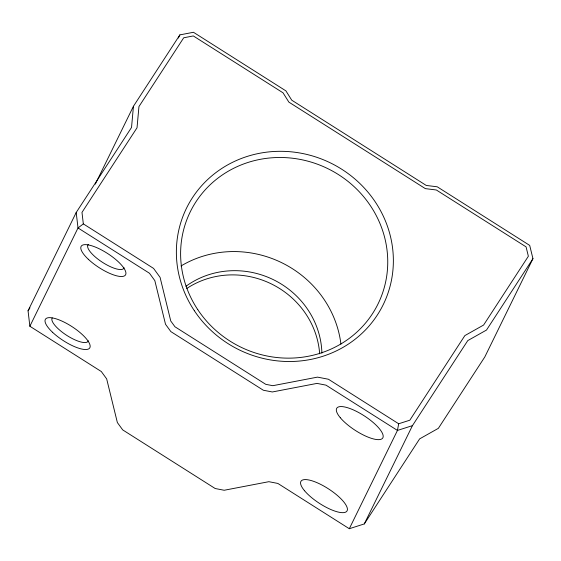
<?xml version="1.0" encoding="UTF-8"?>
<svg xmlns="http://www.w3.org/2000/svg" width="561" height="561" viewBox="0 0 561 561"><rect width="100%" height="100%" fill="white"/><g stroke="black" fill="none" stroke-linecap="round" stroke-linejoin="round"><path stroke-width="0.84" d="M133.448 106.26L131.533 127.452L76.198 212.5L28.05 310.787L29.866 326.25L101.317 371.536L106.667 378.892L117.361 422.552L122.712 429.901L215.179 488.519L224.176 490.258L268.852 481.689L277.849 483.435L349.3 528.721L364.299 523.925L419.628 438.877L438.358 428.338L484.802 356.957L532.95 258.67L529.703 245.409L437.236 186.799L426.248 185.439L291.748 100.181L285.928 90.889L193.454 32.279L179.892 34.88L133.448 106.26L95.314 184.106M398.675 423.765L328.43 379.243L317.498 377.125L272.821 385.695L265.76 384.327L174.962 326.775L170.768 321.011L160.074 277.344L153.574 268.41L83.33 223.888L81.983 212.395L137.031 127.775L138.946 106.583L183.713 37.783L193.307 35.939L283.039 92.824L288.866 102.116L425.35 188.629L436.339 189.99L526.071 246.868L528.364 256.244L483.603 325.05L464.873 335.583L409.825 420.203L398.675 423.765L397.454 430.434L349.3 528.721M29.866 326.25L78.014 227.955L83.33 223.888M178.349 38.022L179.892 34.88M364.299 523.925L412.447 425.638L467.783 340.59L486.506 330.05L532.95 258.67M28.05 310.787L29.957 307.856M412.447 425.638L397.454 430.434L325.997 385.148L317 383.401L272.33 391.971L263.326 390.232L170.86 331.614L165.509 324.265L154.822 280.605L149.471 273.249L78.014 227.955L76.198 212.5M88.343 340.808A21.409 6.676 33 0 1 67.201 335.66A21.409 6.676 33 0 1 52.236 317.919M124.114 267.793A21.409 6.676 33 0 1 102.186 262.141A21.409 6.676 33 0 1 88.4 244.463M186.799 288.459A84.655 80.37 26.1 0 1 271.517 283.992A84.655 80.37 26.1 0 1 319.665 353.823M180.993 265.991A104.57 99.283 26.1 0 1 340.934 344.124M185.95 286.271A84.655 80.37 26.1 0 1 273.579 279.778A84.655 80.37 26.1 0 1 321.902 353.157M197.767 309.644A104.57 99.283 26.1 0 0 376.831 306.292A104.57 99.283 26.1 0 0 277.933 157.508A104.57 99.283 26.1 0 0 197.767 309.644M194.344 310.71A109.549 104.009 26.1 0 0 381.929 307.197A109.549 104.009 26.1 0 0 278.326 151.323A109.549 104.009 26.1 0 0 194.344 310.71M52.538 332.28A26.395 8.233 33 0 0 89.676 348.023A26.395 8.233 33 0 0 60.532 320.471A26.395 8.233 33 0 0 52.538 332.28M88.308 259.266A26.395 8.233 33 0 0 125.447 275.009A26.395 8.233 33 0 0 96.296 247.457A26.395 8.233 33 0 0 88.308 259.266M340.303 417.728A27.391 8.541 33 0 0 380.779 439.361A27.391 8.541 33 0 0 358.114 412.23A27.391 8.541 33 0 0 340.303 417.728M304.539 490.742A27.391 8.541 33 0 0 345.015 512.375A27.391 8.541 33 0 0 322.344 485.244A27.391 8.541 33 0 0 304.539 490.742"/></g></svg>
